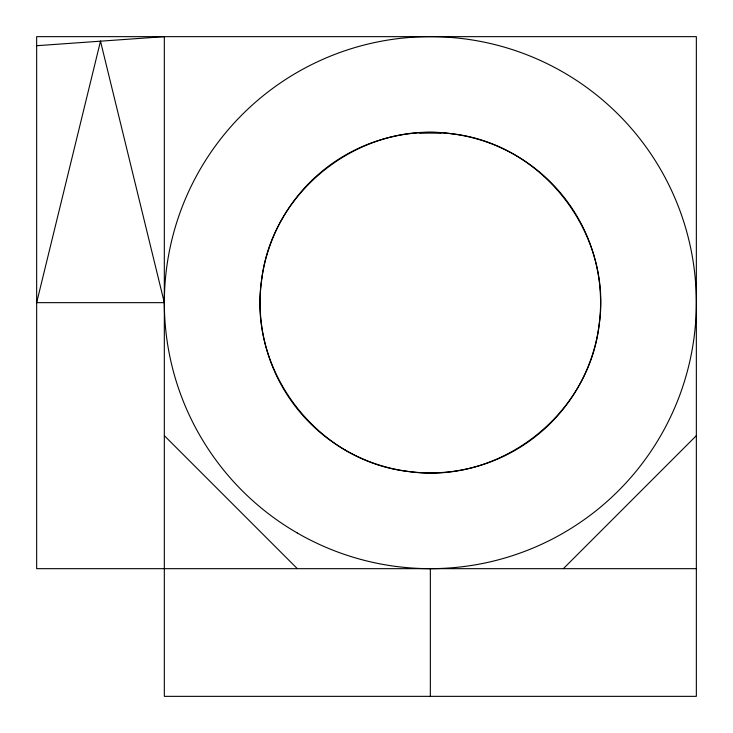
<?xml version="1.0" encoding="UTF-8"?>
<svg xmlns="http://www.w3.org/2000/svg" width="733" height="733" viewBox="0 0 733 733"><rect width="100%" height="100%" fill="white"/><g stroke="black" fill="none" stroke-linecap="round" stroke-linejoin="round"><path stroke-width="1.1" d="M563.347 568.671L696.35 435.659M36.65 45.712L164.329 36.65L164.329 696.35L696.35 696.35L696.35 36.65L36.65 36.65L36.65 568.671L696.35 568.671M419.697 133.113L440.982 133.113M164.329 435.659L297.341 568.671M430.344 568.671L430.344 696.35M261.553 280.437C248.029 370.834 317.307 461.112 408.116 471.447C498.513 484.971 588.801 415.693 599.127 324.884C612.66 234.487 543.382 144.199 452.563 133.873C362.166 120.34 271.888 189.618 261.553 280.437M100.494 41.185L36.65 302.656L164.329 302.656L100.494 41.185M297.341 533.028A266.006 266.006 0 0 0 696.35 302.656A266.006 266.006 0 0 0 297.341 72.292A266.006 266.006 0 0 0 297.341 533.028M345.216 450.099A170.248 170.248 0 0 0 600.584 302.656A170.248 170.248 0 0 0 345.216 155.222A170.248 170.248 0 0 0 345.216 450.099"/></g></svg>
